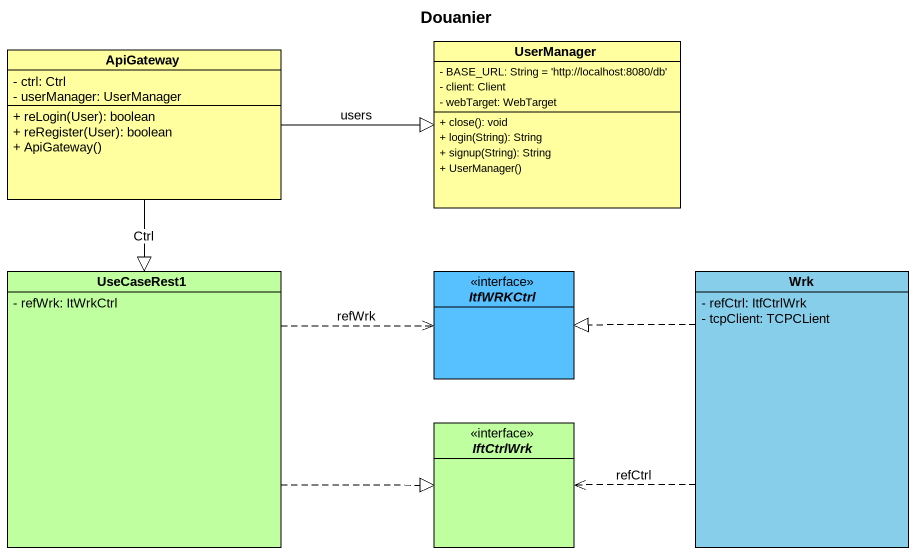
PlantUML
@startuml
title Douanier
hide circle
hide empty members
skinparam classAttributeIconSize 0
class ApiGateway #FFFFA0 {
  - ctrl: Ctrl
  - userManager: UserManager
  + reLogin(User): boolean
  + reRegister(User): boolean
  + ApiGateway()
}
class UserManager #FFFFA0 {
  - BASE_URL: String = 'http://localhost:8080/db'
  - client: Client
  - webTarget: WebTarget
  + close(): void
  + login(String): String
  + signup(String): String
  + UserManager()
}
class UseCaseRest1 #C0FFA0 {
  - refWrk: ItWrkCtrl
}
interface ItfWRKCtrl #57C0FF
class Wrk #87CEEB {
  - refCtrl: ItfCtrlWrk
  - tcpClient: TCPCLient
}
interface IftCtrlWrk #C0FFA0
ApiGateway -right-|> UserManager : users
ApiGateway --|> UseCaseRest1 : Ctrl
UseCaseRest1 .right.> ItfWRKCtrl : refWrk
UseCaseRest1 .right.|> IftCtrlWrk
Wrk .left.|> ItfWRKCtrl
Wrk .left.> IftCtrlWrk : refCtrl
@enduml
